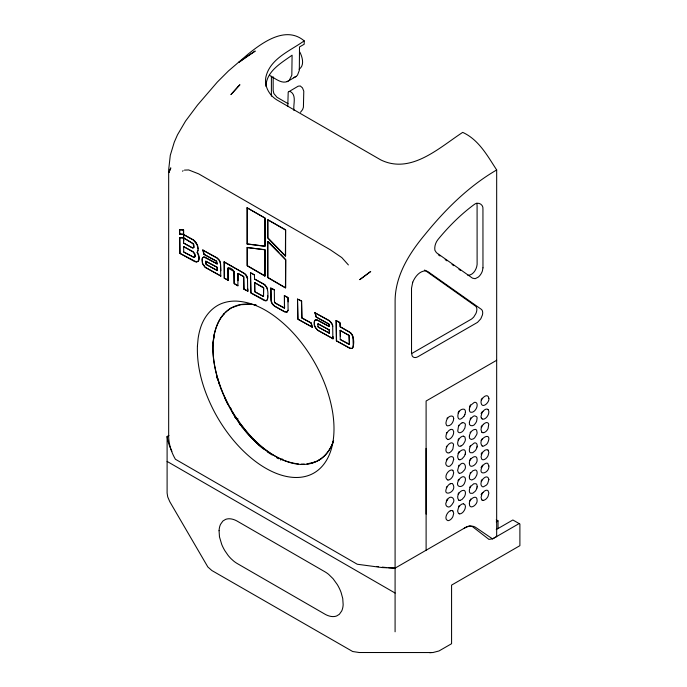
<?xml version="1.0" encoding="UTF-8"?>
<svg xmlns="http://www.w3.org/2000/svg" width="687" height="687" viewBox="0 0 687 687"><rect width="100%" height="100%" fill="white"/><g stroke="black" fill="none" stroke-linecap="round" stroke-linejoin="round"><path stroke-width="1.03" d="M267.844 241.498L267.878 277.454L285.68 287.827L285.801 259.72L280.554 254.181M271.399 96.18L271.399 76.283M317.858 324.204L318.39 323.869L329.365 330L329.408 333.195L318.098 327.098L317.892 323.929M426.103 514.108L426.103 448.379M287.776 106.313L288.205 92.084L298.201 86.176L300.279 85.978L302.486 87.876L303.783 91.156L303.414 107.266L302.581 109.611L300.494 112.282M294.002 110.555C292.885 104.647 296.973 95.459 290.481 91.603L289.107 91.474M395.085 631.8L395.111 300.271C395.437 275.332 409.332 253.323 424.772 234.782C445.159 209.647 468.517 186.332 496.675 169.964C487.478 155.855 478.779 139.701 462.703 132.376C439.302 147.585 410.989 174.73 380.718 159.873L276.87 99.916C269.167 95.218 264.1 86.047 265.886 76.996C270.163 58.541 290.24 50.838 304.195 40.859C286.05 25.565 263.241 41.984 248.582 53.715L228.488 70.916L217.384 82.002L197.53 105.059L185.55 121.084L177.495 134.815L174.266 142.192L170.29 155.314L168.667 169.818L168.667 437.404C169.062 445.082 171.535 452.604 175.391 459.242L357.257 564.242L382.075 567.556L395.111 568.123L466.817 526.731L469.642 525.89L472.527 526.663L488.946 539.389L492.553 538.831L496.667 536.53L496.675 169.964M465.4 412.483L465.4 411.298A5.402 3.117 -60 0 0 464.91 409.916A5.573 3.22 -60 0 0 463.905 409.177C455.902 408.258 455.79 425.888 463.905 416.331M465.4 453.059L465.4 451.883A5.402 3.117 -60 0 0 465.133 450.895A5.573 3.212 -60 0 0 463.905 449.753C459.612 449.427 455.679 456.228 458.761 459.491M469.367 409.005L469.367 410.182A5.402 3.117 -60 0 0 469.856 411.565A5.573 3.212 -60 0 0 470.87 412.312L472.733 412.123L474.253 411.127A5.676 3.28 -60 0 0 475.619 409.564L476.005 408.954A5.556 3.212 -60 0 0 476.623 407.709A5.402 3.117 -60 0 0 477.113 405.716L477.113 404.531A5.402 3.117 -60 0 0 476.623 403.149A5.556 3.212 -60 0 0 476.005 402.582L475.619 402.41A5.676 3.28 -60 0 0 474.253 402.419L470.87 405.15A5.573 3.212 -60 0 0 469.856 407.005M469.367 476.649L469.367 477.826A5.402 3.117 -60 0 0 469.856 479.208L471.746 480.024L474.253 478.77A5.676 3.28 -60 0 0 475.619 477.199L476.623 475.301A5.402 3.117 -60 0 0 477.113 473.352L477.113 472.175A5.384 3.109 -60 0 0 476.855 471.188A5.548 3.203 -60 0 0 475.198 469.96L472.733 470.827L470.483 473.403A5.556 3.212 -60 0 0 469.633 475.352M477.113 446.301L477.113 445.116A5.402 3.117 -60 0 0 476.855 444.137A5.556 3.212 -60 0 0 476.005 443.158L475.619 442.986A5.676 3.28 -60 0 0 474.253 443.003L470.87 445.734A5.556 3.212 -60 0 0 469.633 448.25A5.402 3.117 -60 0 0 469.367 449.59L469.367 450.766A5.402 3.117 -60 0 0 469.633 451.754A5.556 3.212 -60 0 0 470.483 452.724L472.733 452.707L475.198 450.715A5.556 3.212 -60 0 0 476.855 447.623M477.113 486.877L477.113 485.7A5.402 3.117 -60 0 0 476.623 484.318A5.556 3.212 -60 0 0 476.005 483.742L473.755 483.76L470.87 486.319A5.556 3.212 -60 0 0 469.856 488.182A5.402 3.117 -60 0 0 469.376 490.166L469.367 491.351A5.384 3.109 -60 0 0 469.856 492.734A5.556 3.212 -60 0 0 470.483 493.309L472.733 493.292L475.198 491.299A5.548 3.203 -60 0 0 476.847 488.165M267.784 298.407L267.784 295.779M265.921 86.382C266.41 71.182 281.198 63.032 292.095 55.192L291.82 75.201L289.33 80.259C282.786 85.6 275.075 78.095 269.381 75.304M213.107 343.165L214.507 333.169M198.208 250.059C195.821 253.4 201.317 257.685 197.976 261.343M227.921 268.153L228.067 280.279L228.11 268.188C228.582 266.513 233.649 269.699 234.095 271.537L234.258 283.508L237.917 285.783L234.052 283.628L233.872 271.494M247.08 207.921L247.08 243.937M247.294 207.749L247.303 243.919L265.122 246.221L265.122 218.011L247.105 207.86M288.214 310.266L286.883 312.01M446.421 501.759C443.957 505.452 448.645 509.35 451.299 505.357A5.556 3.212 -60 0 0 452.57 503.648C456.615 499.063 450.26 493.936 447.426 499.853M284.581 307.922L284.324 295.685L288.136 297.583L288.197 301.842M447.048 418.469L447.331 417.808M447.048 459.045L447.331 458.392M447.048 499.629L447.331 498.977M482.489 465.151L481.862 466.447M459.053 465.159L458.435 466.447M470.767 458.392L469.762 460.29M459.053 505.744L458.435 507.032M470.767 498.977L469.762 500.875M267.226 299.738C268.437 294.706 268.608 287.372 263.662 284.135L254.525 279.025L254.465 274.989L250.506 272.782L250.789 292.971L264.151 300.434A8.261 4.766 60 0 0 264.443 300.562L265.629 300.76A6.844 3.95 60 0 0 265.895 300.734L266.255 300.58M340.254 339.498L349.254 344.153L348.962 335.462L340.125 330.395L340.254 339.498L348.859 344.299M267.552 299.377L266.633 300.425M331.881 445.545L332.293 444.721M202.347 258.14L201.935 259.643A9.472 5.47 60 0 0 201.935 259.978L202.519 263.86L205.027 267.303L220.939 276.062L205.722 267.544A8.004 4.62 60 0 1 205.224 267.191L202.528 263.215L202.382 258.372A9.824 5.668 60 0 1 202.562 258.003L202.691 257.823M458.77 438.753L458.049 440.006M470.148 432.63L470.483 431.986M458.77 479.337L458.049 480.591M470.148 473.214L470.483 472.57M458.435 425.863L458.77 425.227M481.862 398.803L482.205 398.168M482.205 411.702L481.862 412.337A5.556 3.212 -60 0 1 481.055 413.522M458.761 480.17C454.21 487.358 463.064 489.058 464.91 482.059A5.402 3.117 -60 0 0 465.4 480.119L465.4 478.942A5.384 3.109 -60 0 0 464.91 477.551A5.556 3.212 -60 0 0 464.292 476.976L463.476 476.735A5.402 3.117 -60 0 0 462.033 477.001L461.02 477.585A5.384 3.109 -60 0 0 459.569 478.985A5.556 3.212 -60 0 0 458.727 480.187M481.862 439.388L482.205 438.753M481.862 479.973L482.205 479.337M194.713 256.878L194.825 256.646A2.147 1.237 60 0 0 194.919 256.32L194.936 255.109A4.809 2.782 60 0 0 194.893 254.825L193.09 251.94L183.652 246.633L183.721 252.026L194.103 257.342M263.052 448.448C242.889 432.278 228.556 409.744 219.788 385.622C212.618 363.99 208.135 337.472 221.369 317.231M221.205 317.531L224.383 313.633L223.859 314.019M469.762 406.189L470.148 405.57A5.556 3.212 -60 0 0 470.483 404.935M446.327 487.349L446.713 486.748M237.874 273.469L237.917 285.783M458.049 453.532L458.435 452.922A5.556 3.212 -60 0 0 459.053 451.625M458.049 494.116L458.435 493.506A5.556 3.212 -60 0 0 458.77 492.871M352.225 348.206C355.05 343.904 353.899 334.938 349.194 331.933L340.082 326.84L340.022 322.804L336.063 320.589L336.338 340.786L349.683 348.232L351.521 348.524M352.603 347.837L353.109 347.184A4.715 2.722 60 0 0 353.29 346.583L352.903 336.364M227.964 268.042L233.846 271.408M481.055 399.989L481.484 399.422M481.055 467.624L481.484 467.057M197.178 252.378L198.036 249.536L197.281 245.422A8.802 5.084 60 0 0 196.946 244.649L193.425 240.149L183.489 234.499L193.408 239.866M315.822 319.807L314.723 320.631A4.294 2.482 60 0 0 314.552 320.949L314.328 324.487L315.402 327.527A9.506 5.487 60 0 0 315.702 328.008L318.004 330.301L333.075 338.734L333.049 336.596M284.384 308.042L284.53 295.565M352.8 347.716L352.087 348.292M287.424 311.606L288.093 309.648L287.93 297.694L284.324 295.685M194.842 256.852L194.301 257.23M205.628 261.335L205.997 264.461L217.272 270.532L217.229 267.337L205.679 261.292M205.877 261.18L206.203 264.349L217.272 270.532M287.08 81.701L296.08 76.515L297.514 75.098L299.326 70.375L299.506 46.939L304.195 44.243L304.195 40.859M202.588 257.814L203.275 257.307A5.771 3.332 60 0 1 203.738 257.136M225.259 312.731L226.418 311.64M227.002 311.091L231.03 308.016L240.295 304.745M202.699 257.702L204.116 257.075M247.337 247.354L247.32 265.654L265.045 275.925L265.105 249.69L247.08 247.603L247.122 265.783L264.847 276.037M315.204 320.108L314.096 321.963L314.431 325.93A3.598 2.078 60 0 0 314.534 326.213L317.574 330.275L333.075 338.734M299.111 69.232C304.77 65.402 302.417 57.167 299.867 52.126M315.007 320.219L316.509 319.738M182.751 237.874L179.608 237.65L179.822 253.314L194.601 261.558L196.448 261.962L198.045 261.335M182.467 171.192L183.18 170.694M194.292 257.264L195.031 256.526A2.147 1.237 60 0 0 195.125 256.199L194.842 253.889A2.817 1.632 60 0 0 194.601 253.383L193.099 251.691L183.652 246.633M319 460.032L321.095 458.701M179.822 253.314L196.259 261.841A7.171 4.139 60 0 0 196.826 261.833L198.32 261.094A6.063 3.504 60 0 0 198.732 260.493L199.084 256.586M179.556 234.035L183.687 234.361L179.556 234.035L179.496 229.681L183.618 229.999L183.773 240.957M179.496 229.681L183.618 229.999M192.875 247.964L193.64 247.663A3.907 2.259 60 0 0 193.854 247.475A3.323 1.915 60 0 0 194.017 247.234L193.957 245.036A3.066 1.769 60 0 0 193.725 244.495L193.399 243.937A3.323 1.915 60 0 0 193.124 243.559L183.747 237.968L179.608 237.65M183.73 237.985L192.935 243.696A3.1 1.795 60 0 1 193.184 244.031L193.82 247.329A3.323 1.915 60 0 1 193.648 247.595L192.094 247.801L183.601 243.061L183.42 230.119M183.601 243.061L192.077 247.569M183.721 252.026L193.399 257.161M197.083 252.481L198.449 254.473A8.974 5.178 60 0 1 198.715 255.186L198.912 255.813M216.457 261.283L203.962 254.302L202.759 250.094L217.255 257.986L219.445 260.287M203.962 254.302L216.671 261.172L217.178 263.868L204.159 257.196M228.067 280.279L224.22 278.132L224.202 261.85L245.577 274.259M206.057 261.326L217.229 267.337M224.22 278.132L228.273 280.159M250.506 272.782L250.987 292.86L265.671 300.648A5.84 3.375 60 0 0 266.101 300.614M254.465 274.989L251.502 273.108M254.525 279.025L264.778 284.667M263.37 296.501L254.697 291.692L254.576 282.58L263.636 287.57L263.576 296.389M243.653 277.11L243.816 289.081L247.895 291.133L247.87 288.995M243.816 289.081L247.895 291.133M254.697 291.692L263.473 296.355M287.389 311.709A5.487 3.169 60 0 1 287.089 311.898L284.564 311.846L274.517 306.23L272.739 304.616A6.973 4.028 60 0 1 272.344 304.083L271.236 301.885A4.757 2.748 60 0 1 271.107 301.481L270.884 287.939L271.056 300.064L272 303.053A4.946 2.851 60 0 0 272.421 303.774L274.912 306.222L284.899 311.786L286.943 311.967M270.678 288.051L274.508 289.966L271.786 288.446M266.839 300.305L266.221 300.64M297.505 299.068L297.986 319.12L312.465 327.218L297.789 319.24L297.505 299.068L301.662 301.164L301.885 317.832L311.28 323.079L312.465 327.218M301.456 301.275L301.885 317.832M328.858 324.23L316.089 316.956L314.886 312.757L329.039 320.434M316.089 316.956L328.833 323.86L329.313 326.54L316.544 319.876M301.687 317.944L311.28 323.079M336.063 320.589L339.438 322.246M340.022 322.804L340.28 326.72L350.653 332.757M317.978 323.921L329.365 330M340.125 330.395L349.219 335.419L349.494 343.886L348.876 344.307M496.229 529.574L512.871 519.973L519.896 524.026L519.896 545.667L451.574 585.118L451.574 643.719L438.976 650.975L432.904 652.547L359.207 652.513L352.68 651.516L211.862 570.528L207.835 566.955L169.749 501.63L167.722 496.907L167.104 493L167.104 436.485L168.942 435.421M336.338 340.786L349.915 348.129L351.572 348.438M412.063 353.333L471.651 318.991L473.661 317.179L475.885 313.59A7.815 4.508 -60 0 0 476.555 307.518L475.799 306.299L424.6 270.025M280.528 460.041L282.357 458.985M496.675 360.28L426.103 401.019L426.112 550.235M496.229 521.914L498.032 520.875L498.032 528.535M519.114 523.58L492.562 538.909L475.73 527.427A22.087 12.752 -60 0 0 464.214 528.226M237.891 273.46L243.773 276.629L244.022 288.969M352.294 348.18L351.813 348.438M462.033 422.891L461.02 423.475A5.685 3.28 -60 0 0 459.569 424.875A5.556 3.212 -60 0 0 458.427 426.653L457.748 430.998A5.676 3.28 -60 0 0 458.427 432.192L458.761 432.432A5.556 3.212 -60 0 0 459.569 432.69A5.384 3.109 -60 0 0 461.02 432.415L462.033 431.831A5.402 3.117 -60 0 0 463.476 430.431L464.91 427.958L465.4 424.832A5.402 3.117 -60 0 0 464.91 423.45L463.476 422.617A5.685 3.28 -60 0 0 462.111 422.849M450.311 429.658L449.298 430.242A5.711 3.298 -60 0 0 447.855 431.642C446.164 433.583 444.429 438.426 447.855 439.448M461.02 445.949L462.033 445.356A5.711 3.298 -60 0 0 463.476 443.965L464.91 441.483A5.402 3.117 -60 0 0 465.4 439.534L464.91 436.975L463.476 436.151M449.298 452.716L450.311 452.123A5.685 3.28 -60 0 0 451.763 450.724A5.573 3.212 -60 0 0 452.905 448.903L453.575 444.601A5.676 3.28 -60 0 0 452.905 443.407L452.57 443.167A5.573 3.212 -60 0 0 451.299 442.857A5.384 3.109 -60 0 0 450.311 443.184L449.298 443.768A5.402 3.117 -60 0 0 447.855 445.167C446.164 447.108 444.429 451.952 447.855 452.982A5.685 3.28 -60 0 0 449.229 452.75M450.311 483.768L449.298 484.352A5.402 3.117 -60 0 0 447.855 485.752C439.723 498.702 458.598 492.33 452.57 483.742A5.556 3.212 -60 0 0 451.763 483.493M450.311 510.819L449.298 511.411A5.402 3.117 -60 0 0 447.855 512.803C446.172 514.743 444.429 519.595 447.855 520.617A5.402 3.117 -60 0 0 449.298 520.351L450.311 519.758A5.384 3.109 -60 0 0 451.763 518.367A5.573 3.22 -60 0 0 452.905 516.538L453.712 513.335L452.905 511.051M293.392 77.648L296.08 76.515M266.565 300.468L266.067 300.691M314.586 462.102L307.106 463.888M284.444 307.991L275.229 302.933L274.671 301.997M284.246 308.111L275.023 303.053L274.482 302.203M247.191 247.457L264.907 249.819L264.856 276.028M203.687 257.213L205.087 257.213M311.589 463.055C322.495 460.488 330.43 450.955 333.599 440.547A87.842 50.383 60.2 0 1 230.875 408.954A87.842 50.383 60.2 0 1 256.363 305.088M460.032 459.74L462.033 458.882L464.292 456.297A5.556 3.212 -60 0 0 465.133 454.347M460.032 500.325L462.033 499.466L464.292 496.881A5.573 3.22 -60 0 0 465.133 494.983A5.384 3.109 -60 0 0 465.4 493.644L465.4 492.467A5.402 3.117 -60 0 0 464.91 491.085A5.573 3.22 -60 0 0 463.905 490.338C459.612 490.011 455.679 496.813 458.761 500.076M467.864 275.332C473.334 275.204 476.606 269.321 477.113 264.452L477.087 205.885A12.048 6.956 -60 0 0 476.701 203.223M240.459 304.71L250.995 304.238M307.183 463.845L309.7 463.476M315.822 319.876L316.355 319.859M304.315 464.06L301.207 464.146M263.422 296.509L263.628 288.274M184.468 170.11L188.685 169.947L198.646 173.854L330.335 249.802L341.8 257.591L348.386 264.933M429.512 652.65L431.256 652.65M192.884 247.844L192.661 247.801A2.413 1.391 60 0 1 192.3 247.681M253.194 304.521L253.769 304.599M298.441 463.94C279.721 461.819 263.739 450.079 250.798 437.087M447.855 480.033C443.313 477.912 447.563 470.037 451.763 469.968A5.573 3.22 -60 0 1 452.905 470.406M463.476 503.786C466.902 504.808 465.168 509.66 463.476 511.6A5.402 3.126 -60 0 1 462.033 512.991L461.02 513.584A5.402 3.126 -60 0 1 459.637 513.816M254.37 304.71L255.272 304.891M316.887 319.79L317.368 319.927A5.711 3.298 60 0 1 318.012 320.219M247.165 207.817L264.916 218.123L264.95 246.247L247.097 244.022M205.284 257.282L217.178 263.868M329.408 333.195L318.433 327.072L317.883 326.136M298.502 299.395L301.662 301.164M202.759 250.094L217.04 258.097L219.162 260.287L220.553 263.988L220.742 276.183M223.996 261.97L243.765 273.014L245.628 274.688L247.492 278.948L247.689 291.245M314.886 312.757L328.979 320.64A4.792 2.765 60 0 1 329.305 320.855L330 321.413A6.681 3.856 60 0 1 330.43 321.842L332.19 324.685A6.028 3.478 60 0 1 332.345 325.106L332.671 326.531A4.5 2.602 60 0 1 332.706 327.124L332.869 338.846M243.181 276.226L238.02 273.409L238.046 280.674M254.576 282.58L263.585 287.99M318.88 320.709L329.313 326.54M276.449 457.576L278.561 458.77M288.085 103.685L276.964 97.262L273.873 93.569L273.16 90.564L273.16 76.841M285.491 229.673L267.672 219.814L267.707 237.968L285.397 256.157L285.56 230.128L267.878 219.703L267.913 237.848L285.603 256.045L285.646 229.819M496.246 519.844L498.032 520.875M234.422 416.915L238.114 419.044M167.104 461.415L395.111 593.053M269.527 453.326L272.198 454.992M329.142 320.494L331.529 322.89M267.38 452.003L268.78 452.913M438.297 254.757L440.015 255.976M445.176 259.617L446.893 260.828M452.046 264.469L453.763 265.68M458.925 269.321L460.642 270.532M482.197 418.907L481.862 418.658A5.676 3.28 -60 0 1 481.355 417.928M482.197 445.957C476.254 439.113 493.309 430.148 487.718 442.772A5.556 3.203 -60 0 1 486.456 444.48L483.468 446.207A5.556 3.203 -60 0 1 482.171 445.983M263.276 448.499L266.393 450.861M216.465 261.292L216.98 263.988M193.828 240.184L194.85 241.128A9.395 5.419 60 0 1 195.357 241.704M258.037 444.42L263.43 448.98M252.807 439.07L256.947 443.021L254.868 441.054M264.924 284.796L266.788 287.235A4.835 2.791 60 0 1 267.114 287.939L267.578 289.407M350.791 332.894L352.07 334.56M268.188 241.429L279.102 252.679M247.981 434.081L244.134 429.538M248.831 434.871L251.442 437.713M488.062 450.174L488.869 452.45L488.062 455.661A5.573 3.22 -60 0 1 486.911 457.482A5.402 3.117 -60 0 1 485.469 458.882L484.447 459.466A5.402 3.117 -60 0 1 483.468 459.732A5.573 3.22 -60 0 1 481.819 459.268L481.055 456.967L481.862 453.755A5.573 3.22 -60 0 1 483.004 451.926L484.962 450.191L486.911 449.667A5.573 3.22 -60 0 1 488.105 450.148M481.862 499.818L481.055 497.543L481.862 494.331A5.573 3.22 -60.1 0 1 482.961 492.536M452.905 470.466L453.712 472.75L452.905 475.954A5.573 3.22 -60 0 1 451.299 478.307A5.384 3.109 -60 0 1 450.311 479.174L449.298 479.766A5.384 3.109 -60 0 1 447.924 479.99M249.673 435.618L237.754 420.487M488.062 409.589L488.835 411.298L488.732 413.11A5.676 3.28 -60 0 1 488.062 415.077L487.718 415.721A5.556 3.212 -60 0 1 486.911 416.897A5.402 3.117 -60 0 1 485.469 418.297L484.447 418.89A5.402 3.117 -60 0 1 483.468 419.156A5.556 3.212 -60 0 1 482.162 418.924M481.862 432.183L481.055 429.907A5.573 3.212 -60 0 1 481.304 427.992A5.676 3.28 -60 0 1 481.862 426.696L482.197 426.052A5.573 3.212 -60 0 1 483.425 424.317M241.498 426.369L242.855 427.992M239.256 423.596L240.476 425.081M195.615 242.013L196.078 242.657M245.834 274.568L246.959 276.38M328.875 324.247L329.116 326.651M243.404 276.44L243.653 277.101M196.25 242.906L197.487 245.302M231.811 411.23L236.422 418.881M352.242 334.861L352.817 336.106M219.728 260.759L220.183 261.687M332.113 323.912L331.924 323.551A3.718 2.147 60 0 0 331.718 323.191M230.592 407.941L231.175 409.151M224.589 397.472L227.758 404.222M247.054 276.56L247.663 278.578M221.36 389.589L221.669 390.396M332.414 324.608L332.852 326.239M220.398 262.262L220.87 270.738M219.84 385.562L217.298 377.429M315.084 312.645L316.286 316.844M311.082 323.199L312.267 327.33M202.957 249.982L204.159 254.181M216.637 376.562L217.195 378.606M198.208 248.539L197.899 246.59A7.188 4.148 60 0 0 197.59 245.577M340.331 330.275L340.409 336.347M336.261 320.468L336.544 340.666M274.311 290.086L274.474 302.108M254.774 282.469L254.903 291.571M224.202 261.85L224.426 278.012M217.023 267.458L217.075 270.644M179.814 237.539L180.028 253.202M329.159 330.121L329.202 333.307M179.702 229.561L179.762 233.915M171.913 451.247A125.017 72.178 0 0 1 167.104 436.485M395.111 568.123A125.025 72.178 0 0 1 388.636 567.72M386.79 567.565A125.025 72.178 0 0 1 382.204 567.119M378.554 566.689A125.025 72.178 0 0 1 376.742 566.449M469.376 409.074A5.402 3.117 -60 0 1 469.856 407.133M465.4 412.415A5.402 3.117 -60 0 1 464.91 414.355M464.91 414.476A5.573 3.22 -60 0 1 463.897 416.382M460.943 445.992A5.711 3.298 -60 0 1 459.491 446.258A5.573 3.22 -60 0 1 458.427 445.717L457.654 444.008L457.748 442.188A5.676 3.28 -60 0 1 458.427 440.221L458.761 439.586A5.556 3.212 -60 0 1 459.569 438.4A5.384 3.109 -60 0 1 461.02 437.001L462.033 436.417A5.384 3.109 -60 0 1 463.407 436.185M482.961 432.716A5.573 3.212 -60 0 1 481.81 432.209M483.013 432.681A5.711 3.298 -60 0 0 484.447 432.415L485.469 431.822A5.711 3.298 -60 0 0 486.911 430.431A5.573 3.212 -60 0 0 488.062 428.602L488.732 424.3A5.676 3.28 -60 0 0 488.062 423.115L487.718 422.866A5.573 3.212 -60 0 0 486.911 422.557A5.402 3.117 -60 0 0 485.469 422.883L484.447 423.475A5.402 3.117 -60 0 0 483.468 424.343M482.205 425.227A5.573 3.22 -60 0 1 481.862 425.863M481.484 426.472A5.573 3.22 -60 0 1 481.055 427.048M459.989 459.766A5.556 3.212 -60 0 1 458.727 459.509M446.713 459.689A5.556 3.212 -60 0 1 446.327 460.299M483.013 411.341A5.711 3.298 -60 0 1 484.447 409.95L485.469 409.358A5.711 3.298 -60 0 1 486.911 409.091A5.556 3.212 -60 0 1 488.062 409.546M481.312 417.945A5.556 3.212 -60 0 1 481.012 416.399L481.862 413.17A5.556 3.212 -60 0 1 482.97 411.324M450.251 483.803A5.402 3.117 -60 0 1 451.702 483.528M459.569 473.266A5.573 3.212 -60 0 1 458.427 472.768L457.619 470.492L458.427 467.28A5.573 3.212 -60 0 1 459.569 465.4C463.854 459.397 468.01 467.546 463.476 471.016A5.402 3.117 -60 0 1 462.033 472.407L461.02 472.999A5.402 3.117 -60 0 1 459.629 473.231M447.924 439.414A5.384 3.109 -60 0 0 449.358 439.148L450.311 438.598A5.384 3.109 -60 0 0 451.299 437.722A5.556 3.212 -60 0 0 452.57 436.013L452.905 435.378A5.676 3.28 -60 0 0 453.575 433.411L453.678 431.591L452.905 429.882A5.573 3.22 -60 0 0 451.763 429.384A5.711 3.298 -60 0 0 450.397 429.607M446.387 501.725A5.556 3.212 -60 0 1 447.392 499.827M446.713 432.63A5.556 3.212 -60 0 1 446.327 433.239M482.97 500.411A5.573 3.22 -60.1 0 1 481.819 499.904M470.767 417.808A5.548 3.195 -60 0 1 470.148 419.096M446.713 500.265A5.556 3.212 -60 0 1 446.327 500.875M451.299 510.493A5.573 3.22 -60 0 1 452.905 510.991M465.4 452.991A5.402 3.117 -60 0 1 465.133 454.279M459.989 500.402A5.573 3.22 -60 0 1 458.718 500.153M463.399 503.829A5.384 3.109 -60 0 0 461.965 504.095L461.02 504.644A5.384 3.109 -60 0 0 459.569 506.036A5.573 3.22 -60 0 0 458.427 507.865L457.619 511.076L458.427 513.352A5.573 3.22 -60 0 0 459.569 513.85M477.113 486.8A5.402 3.117 -60 0 1 476.855 488.096M470.483 486.104A5.548 3.203 -60 0 1 469.762 487.349M481.484 480.582A5.556 3.212 -60 0 1 481.055 481.158M469.367 476.718A5.402 3.117 -60 0 1 469.633 475.421M477.113 446.232A5.402 3.117 -60 0 1 476.855 447.512M470.483 445.519A5.548 3.203 -60 0 1 469.762 446.765M483.013 500.325A5.402 3.117 -60 0 0 484.447 500.059L485.469 499.466A5.402 3.126 -60 0 0 486.456 498.59A5.573 3.22 -60.1 0 0 488.062 496.297L488.869 493.034L488.062 490.758A5.573 3.22 -60.1 0 0 486.911 490.252A5.402 3.117 -60 0 0 485.469 490.518L484.447 491.111A5.402 3.117 -60 0 0 483.013 492.51M482.205 492.862A5.573 3.22 -60 0 1 481.055 494.683M450.251 510.853A5.402 3.117 -60 0 1 451.239 510.587M481.484 439.998A5.556 3.212 -60 0 1 481.055 440.573M482.205 452.278A5.573 3.22 -60 0 1 481.055 454.107M446.713 446.164A5.573 3.22 -60 0 1 446.327 446.773M459.053 411.041A5.573 3.212 -60 0 1 458.04 412.947M267.647 241.618L267.672 277.565L285.474 287.947L285.577 259.763L267.647 241.592M197.427 346.025C196.645 369.486 204.116 392.535 215.04 413.059A97.545 56.317 60 0 0 222.322 425.262C230.626 437.868 240.596 449.461 252.344 458.985A96.335 55.621 60 0 0 258.973 463.957A96.867 55.93 60 0 0 275.702 473.137C286.135 477.388 298.192 479.294 309.021 475.318A95.957 55.398 60 0 0 316.295 471.514C326.557 464.352 331.632 451.943 333.264 439.903A96.867 55.93 60 0 0 333.916 424.832A96.335 55.621 60 0 0 332.688 412.604C328.996 389.864 319.429 368.309 306.376 349.434A95.862 55.346 60 0 0 297.883 338.313A97.923 56.54 60 0 0 288.686 328.3C274.542 314.534 256.801 302.168 236.457 301.112A95.871 55.346 60 0 0 224.967 302.435C212.575 305.672 203.747 316.698 200.286 328.652A96.815 55.896 60 0 0 198.088 338.708L197.427 346.025M219.067 530.716L219.479 536.882L221.721 544.422A26.999 15.586 60 0 0 224.932 550.794L228.05 555.311A24.663 14.238 60 0 0 231.304 558.935L233.58 560.978A26.527 15.32 60 0 0 237.401 563.632L324.822 614.101A25.453 14.693 60 0 0 327.647 615.475A26.364 15.226 60 0 0 336.673 615.956L339.344 614.307L341.705 610.983A26.93 15.552 60 0 0 343.157 604.654L342.744 598.506L341.104 592.503A26.93 15.543 60 0 0 337.308 584.585L333.075 578.712L328.661 574.392A26.535 15.32 60 0 0 324.839 571.739L237.376 521.235A25.462 14.702 60 0 0 234.559 519.87A26.364 15.226 60 0 0 225.534 519.406L222.863 521.055L220.51 524.387A26.93 15.543 60 0 0 219.067 530.725M453.712 418.632C453.549 421.887 451.093 426.146 447.426 425.846A5.573 3.22 -60 0 1 446.421 425.098L445.897 423.149L446.421 420.59A5.573 3.22 -60 0 1 447.426 418.684C448.499 415.875 453.909 414.39 453.712 418.632M453.712 459.217L452.57 463.064A5.556 3.203 -60 0 1 451.299 464.773C448.645 468.774 443.957 464.876 446.421 461.175A5.556 3.203 -60 0 1 447.4 459.242C448.534 456.486 453.892 454.957 453.712 459.217M488.869 398.34C489.771 402.367 482.068 409.306 481.055 402.848C480.153 398.821 487.864 391.882 488.869 398.34M488.869 465.975C489.53 473.618 477.13 476.452 482.197 466.636A5.556 3.212 -60 0 1 483.468 464.927A5.402 3.117 -60 0 1 484.447 464.06L485.469 463.467A5.402 3.117 -60 0 1 486.911 463.201A5.556 3.212 -60 0 1 487.761 463.433L488.869 465.975M488.869 479.509L487.718 483.356A5.565 3.212 -60 0 1 486.456 485.065L483.468 486.791A5.565 3.212 -60 0 1 482.162 486.568C477.551 482.806 487.272 471.978 488.869 479.509M469.367 422.531C468.457 426.627 473.781 426.679 475.198 423.664A5.548 3.203 -60 0 0 476.623 421.191L477.113 418.065A5.402 3.117 -60 0 0 476.623 416.683L474.734 415.858A5.548 3.203 -60 0 0 473.249 416.348L471.291 418.108L469.856 420.59A5.402 3.117 -60 0 0 469.367 422.531M469.367 436.065L469.367 437.241A5.402 3.117 -60 0 0 469.856 438.624L471.291 439.448L473.24 438.924A5.548 3.203 -60 0 0 474.734 437.748L476.623 434.716A5.402 3.117 -60 0 0 477.113 432.767L476.623 430.208A5.548 3.203 -60 0 0 475.198 429.384C471.917 429.59 469.814 433.085 469.367 436.065M469.367 463.115C469.255 470.063 477.783 464.154 477.113 459.826C477.233 452.879 468.706 458.787 469.367 463.115M469.367 503.7C469.255 510.647 477.783 504.739 477.113 500.411C477.233 493.464 468.706 499.372 469.367 503.7M482.97 267.836L482.403 270.953A8.39 4.843 -60 0 1 478.324 277.067L475.155 278.707L472.51 278.166L436.417 252.679L434.88 250.248C434.304 246.435 435.61 242.528 437.971 239.531C448.542 226.684 460.35 214.808 473.721 204.872C477.396 201.222 483.665 204.039 482.944 209.269L482.97 267.836M412.741 282.194L411.513 288.239L411.539 353.041L412.157 355.84A9.094 5.256 -60 0 0 417.919 356.716L477.508 322.375L480.78 318.837L482.437 314.938A7.952 4.594 -60 0 0 481.347 309.348L427.846 271.563L425.923 270.798C419.431 270.893 415.068 276.741 412.741 282.194M169.835 169.887L168.908 172.531L170.823 167.868L169.835 169.887M237.556 87.223L230.909 94.626L239.918 84.716L237.556 87.223M370.654 271.52L359.799 279.618L370.654 271.52M247.037 56.368L238.698 62.457L255.238 51.036L247.037 56.368"/></g></svg>
